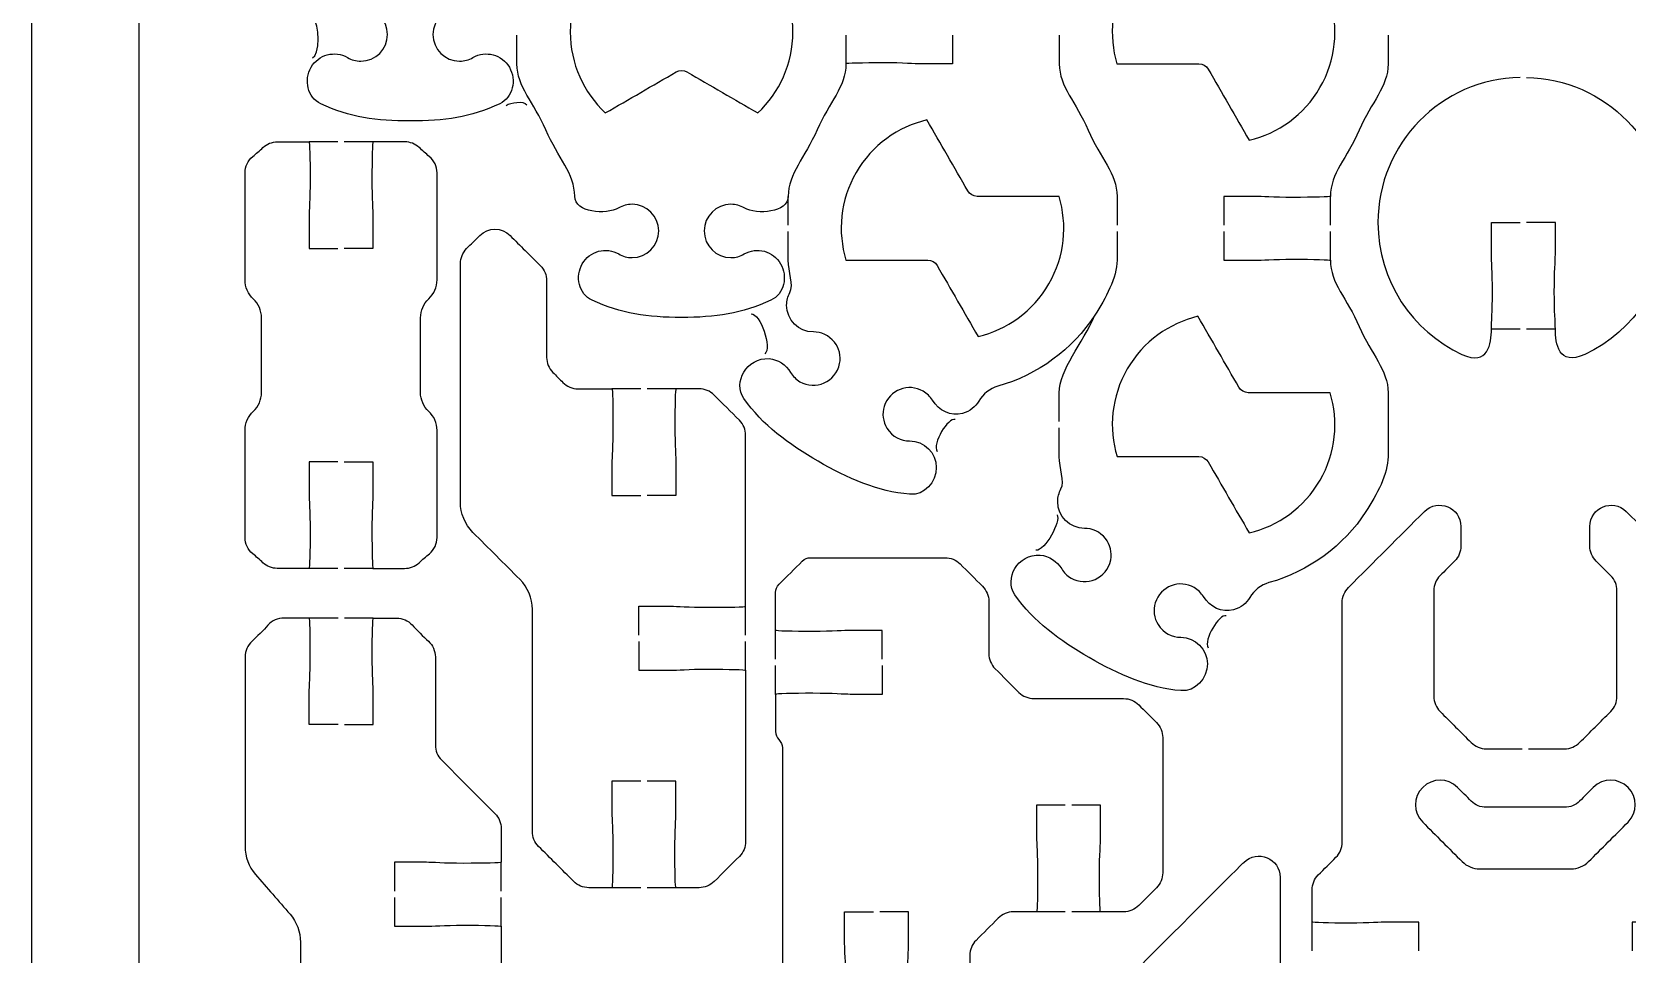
# Model space of a CAD drawing. Extents: x 0 to 410, y 0 to 455.
# Drawn here: x 0 to 74.8, y 125.7 to 168.9 of the extents above; entities that cross this region are included whole.
import ezdxf

# ---------------------------------------------------------------- set-up
doc = ezdxf.new("R2010")
doc.units = 0
doc.header["$MEASUREMENT"] = 0
doc.layers.add('DEFAULT', color=18, linetype='CONTINUOUS')

msp = doc.modelspace()

# ---------------------------------------------------------------- linework, layer by layer
at = {"layer": 'DEFAULT', "color": 18}
msp.add_lwpolyline([(410.025, 0.025), (0.025, 0.025), (0.025, 455.025), (410.025, 455.025)], close=True, dxfattribs=at)
at = {"layer": 'DEFAULT', "color": 1}
for points in [[(5.05, 17.15), (5.05, 212.847)], [(14.367, 163.747), (13.019, 163.747)], [(16.018, 163.747), (14.667, 163.747)], [(35.488, 159.842), (35.488, 161.193)], [(60.909, 159.842), (60.909, 161.193)], [(60.909, 158.194), (60.909, 159.542)], [(69.806, 154.96), (68.458, 154.96)], [(71.457, 154.96), (70.106, 154.96)], [(28.57, 152.166), (27.222, 152.166), (27.219, 152.166)], [(30.221, 152.166), (28.87, 152.166)], [(14.367, 143.745), (13.019, 143.745)], [(16.018, 143.745), (14.667, 143.745)], [(14.381, 141.416), (13.033, 141.416)], [(16.032, 141.416), (14.681, 141.416)], [(33.491, 140.619), (33.491, 141.967)], [(34.895, 139.483), (34.895, 140.834)], [(33.491, 138.968), (33.491, 140.319)], [(34.895, 137.832), (34.895, 139.183)], [(22.029, 128.611), (22.029, 129.958)], [(28.57, 128.766), (27.219, 128.766)], [(30.221, 128.766), (28.87, 128.766)], [(22.029, 126.96), (22.029, 128.311)], [(48.48, 127.637), (47.129, 127.637)], [(50.131, 127.637), (48.78, 127.637)], [(60.052, 125.802), (60.052, 127.154)]]:
    msp.add_lwpolyline(points, dxfattribs=at)
for points, knots in [([(25.476, 177.968), (25.476, 177.518), (25.476, 177.069), (25.476, 176.62), (25.476, 175.555), (24.693, 174.828), (24.121, 173.519), (23.553, 172.207), (22.77, 171.48), (22.77, 170.411), (22.77, 169.646), (21.302, 169.519), (20.706, 169.864), (20.523, 169.974), (20.308, 170.034), (20.082, 170.034), (19.39, 170.034), (18.829, 169.473), (18.829, 168.785), (18.829, 168.093), (19.39, 167.533), (20.082, 167.533), (20.308, 167.533), (20.519, 167.592), (20.703, 167.705), (21.299, 168.051), (22.068, 167.843), (22.414, 167.247), (22.756, 166.651), (22.583, 165.829), (21.959, 165.536), (20.611, 164.901), (19.345, 164.728), (17.764, 164.728), (16.184, 164.728), (14.917, 164.901), (13.57, 165.536), (12.945, 165.829), (12.772, 166.651), (13.114, 167.247), (13.46, 167.843), (14.229, 168.051), (14.825, 167.705), (15.009, 167.592), (15.221, 167.533), (15.446, 167.533), (16.138, 167.533), (16.699, 168.093), (16.699, 168.785), (16.699, 169.473), (16.138, 170.034), (15.446, 170.034), (15.221, 170.034), (15.005, 169.974), (14.822, 169.864), (14.226, 169.519), (12.758, 169.646), (12.758, 170.411), (12.758, 171.48), (11.975, 172.207), (11.407, 173.519), (10.836, 174.828), (10.052, 175.555), (10.052, 176.62), (10.052, 177.07), (10.052, 177.521), (10.052, 177.971)], [0, 0, 0, 0, 3.82, 3.82, 3.82, 4.82, 4.82, 4.82, 5.82, 5.82, 5.82, 6.82, 6.82, 6.82, 7.82, 7.82, 7.82, 8.82, 8.82, 8.82, 9.82, 9.82, 9.82, 10.82, 10.82, 10.82, 11.82, 11.82, 11.82, 12.82, 12.82, 12.82, 13.82, 13.82, 13.82, 14.82, 14.82, 14.82, 15.82, 15.82, 15.82, 16.82, 16.82, 16.82, 17.82, 17.82, 17.82, 18.82, 18.82, 18.82, 19.82, 19.82, 19.82, 20.82, 20.82, 20.82, 21.82, 21.82, 21.82, 22.82, 22.82, 22.82, 23.82, 23.82, 23.82, 27.65, 27.65, 27.65, 27.65]), ([(60.421, 166.291), (59.673, 164.996), (58.453, 164.146), (57.102, 163.825), (56.462, 164.936), (55.822, 166.047), (55.183, 167.159), (55.091, 167.31), (54.925, 167.406), (54.745, 167.406), (53.463, 167.406), (52.182, 167.406), (50.9, 167.406), (50.508, 168.732), (50.635, 170.217), (51.383, 171.512), (52.131, 172.81), (53.355, 173.664), (54.706, 173.981), (55.345, 172.872), (55.983, 171.763), (56.622, 170.655), (56.714, 170.499), (56.876, 170.404), (57.056, 170.404), (58.336, 170.404), (59.617, 170.404), (60.898, 170.404), (61.3, 169.078), (61.173, 167.592), (60.421, 166.291)], [1, 1, 1, 1, 2, 2, 2, 12.903949, 12.903949, 12.903949, 13.903949, 13.903949, 13.903949, 24.803949, 24.803949, 24.803949, 25.803949, 25.803949, 25.803949, 26.803949, 26.803949, 26.803949, 37.685576, 37.685576, 37.685576, 38.685576, 38.685576, 38.685576, 49.575576, 49.575576, 49.575576, 50.575576, 50.575576, 50.575576, 50.575576]), ([(35.706, 168.905), (35.706, 167.406), (35.074, 166.058), (34.062, 165.105), (32.954, 165.746), (31.846, 166.387), (30.739, 167.028), (30.583, 167.12), (30.393, 167.12), (30.238, 167.028), (29.129, 166.387), (28.02, 165.746), (26.911, 165.105), (25.898, 166.058), (25.267, 167.402), (25.267, 168.905), (25.267, 170.401), (25.898, 171.752), (26.907, 172.701), (28.017, 172.06), (29.128, 171.419), (30.238, 170.778), (30.393, 170.693), (30.583, 170.693), (30.739, 170.782), (31.849, 171.421), (32.959, 172.061), (34.069, 172.701), (35.074, 171.752), (35.706, 170.401), (35.706, 168.905)], [1, 1, 1, 1, 2, 2, 2, 12.882964, 12.882964, 12.882964, 13.882964, 13.882964, 13.882964, 24.774584, 24.774584, 24.774584, 25.774584, 25.774584, 25.774584, 26.774584, 26.774584, 26.774584, 37.674864, 37.674864, 37.674864, 38.674864, 38.674864, 38.674864, 49.570148, 49.570148, 49.570148, 50.570148, 50.570148, 50.570148, 50.570148]), ([(38.193, 168.753), (38.193, 168.304), (38.193, 167.855), (38.193, 167.406), (38.193, 166.34), (37.41, 165.613), (36.839, 164.305), (36.271, 162.992), (35.488, 162.266), (35.488, 161.197), (35.488, 160.431), (34.02, 160.304), (33.424, 160.65), (33.24, 160.759), (33.025, 160.819), (32.799, 160.819), (32.108, 160.819), (31.547, 160.258), (31.547, 159.57), (31.547, 158.879), (32.108, 158.318), (32.799, 158.318), (33.025, 158.318), (33.237, 158.378), (33.42, 158.491), (34.017, 158.837), (34.786, 158.628), (35.131, 158.032), (35.474, 157.436), (35.301, 156.614), (34.676, 156.321), (33.329, 155.686), (32.062, 155.513), (30.482, 155.513), (28.901, 155.513), (27.635, 155.686), (26.287, 156.321), (25.663, 156.614), (25.49, 157.436), (25.832, 158.032), (26.178, 158.628), (26.947, 158.837), (27.543, 158.491), (27.727, 158.378), (27.938, 158.318), (28.164, 158.318), (28.855, 158.318), (29.416, 158.879), (29.416, 159.57), (29.416, 160.258), (28.855, 160.819), (28.164, 160.819), (27.938, 160.819), (27.723, 160.759), (27.54, 160.65), (26.943, 160.304), (25.476, 160.431), (25.476, 161.197), (25.476, 162.266), (24.693, 162.992), (24.125, 164.305), (23.553, 165.613), (22.77, 166.34), (22.77, 167.406), (22.77, 167.857), (22.77, 168.309), (22.77, 168.76)], [0, 0, 0, 0, 3.82, 3.82, 3.82, 4.82, 4.82, 4.82, 5.82, 5.82, 5.82, 6.82, 6.82, 6.82, 7.82, 7.82, 7.82, 8.82, 8.82, 8.82, 9.82, 9.82, 9.82, 10.82, 10.82, 10.82, 11.82, 11.82, 11.82, 12.82, 12.82, 12.82, 13.82, 13.82, 13.82, 14.82, 14.82, 14.82, 15.82, 15.82, 15.82, 16.82, 16.82, 16.82, 17.82, 17.82, 17.82, 18.82, 18.82, 18.82, 19.82, 19.82, 19.82, 20.82, 20.82, 20.82, 21.82, 21.82, 21.82, 22.82, 22.82, 22.82, 23.82, 23.82, 23.82, 27.66, 27.66, 27.66, 27.66]), ([(43.196, 168.753), (43.196, 168.304), (43.196, 167.855), (43.196, 167.406), (42.695, 167.406), (42.194, 167.406), (41.693, 167.406), (41.407, 167.406), (40.91, 167.455), (39.943, 167.455), (38.977, 167.455), (38.193, 167.434), (38.193, 167.406)], [0, 0, 0, 0, 3.82, 3.82, 3.82, 8.08, 8.08, 8.08, 9.08, 9.08, 9.08, 10.08, 10.08, 10.08, 10.08]), ([(48.198, 168.753), (48.198, 168.304), (48.198, 167.855), (48.198, 167.406), (48.198, 166.337), (48.981, 165.61), (49.549, 164.301), (50.121, 162.989), (50.904, 162.262), (50.904, 161.193), (50.904, 160.743), (50.904, 160.292), (50.904, 159.842)], [0, 0, 0, 0, 3.82, 3.82, 3.82, 4.82, 4.82, 4.82, 5.82, 5.82, 5.82, 9.65, 9.65, 9.65, 9.65]), ([(63.615, 168.753), (63.615, 168.304), (63.615, 167.855), (63.615, 167.406), (63.615, 166.337), (62.831, 165.61), (62.26, 164.298), (61.692, 162.989), (60.909, 162.262), (60.909, 161.193), (60.909, 161.165), (60.126, 161.144), (59.159, 161.144), (58.192, 161.144), (57.695, 161.193), (57.409, 161.193), (56.908, 161.193), (56.407, 161.193), (55.906, 161.193), (55.906, 160.743), (55.906, 160.292), (55.906, 159.842)], [0, 0, 0, 0, 3.82, 3.82, 3.82, 4.82, 4.82, 4.82, 5.82, 5.82, 5.82, 6.82, 6.82, 6.82, 7.82, 7.82, 7.82, 12.08, 12.08, 12.08, 15.91, 15.91, 15.91, 15.91]), ([(69.806, 166.774), (66.109, 166.696), (63.138, 163.677), (63.138, 159.962), (63.138, 157.224), (64.751, 154.864), (67.075, 153.781), (68.321, 153.199), (68.458, 154.307), (68.458, 154.96), (68.458, 155.312), (68.508, 155.743), (68.508, 156.709), (68.508, 157.676), (68.458, 158.173), (68.458, 158.459), (68.458, 158.96), (68.458, 159.461), (68.458, 159.962), (68.907, 159.962), (69.357, 159.962), (69.806, 159.962)], [0, 0, 0, 0, 1, 1, 1, 2, 2, 2, 3, 3, 3, 4, 4, 4, 5, 5, 5, 9.26, 9.26, 9.26, 13.08, 13.08, 13.08, 13.08]), ([(70.106, 166.774), (73.803, 166.696), (76.773, 163.677), (76.773, 159.962), (76.773, 157.224), (75.165, 154.868), (72.84, 153.781), (71.594, 153.199), (71.457, 154.307), (71.457, 154.96), (71.457, 155.312), (71.407, 155.743), (71.407, 156.709), (71.407, 157.676), (71.457, 158.173), (71.457, 158.459), (71.457, 158.96), (71.457, 159.461), (71.457, 159.962), (71.006, 159.962), (70.556, 159.962), (70.106, 159.962)], [0, 0, 0, 0, 1, 1, 1, 2, 2, 2, 3, 3, 3, 4, 4, 4, 5, 5, 5, 9.26, 9.26, 9.26, 13.09, 13.09, 13.09, 13.09]), ([(47.714, 157.09), (46.963, 155.789), (45.739, 154.938), (44.388, 154.621), (43.748, 155.73), (43.108, 156.839), (42.468, 157.948), (42.38, 158.103), (42.214, 158.198), (42.034, 158.198), (40.755, 158.198), (39.476, 158.198), (38.196, 158.198), (37.794, 159.524), (37.921, 161.01), (38.673, 162.308), (39.42, 163.603), (40.641, 164.456), (41.989, 164.777), (42.63, 163.667), (43.27, 162.557), (43.911, 161.447), (43.999, 161.292), (44.165, 161.197), (44.342, 161.193), (45.623, 161.193), (46.905, 161.193), (48.187, 161.193), (48.586, 159.867), (48.459, 158.381), (47.714, 157.09)], [1, 1, 1, 1, 2, 2, 2, 12.88662, 12.88662, 12.88662, 13.88662, 13.88662, 13.88662, 24.76662, 24.76662, 24.76662, 25.76662, 25.76662, 25.76662, 26.76662, 26.76662, 26.76662, 37.6669, 37.6669, 37.6669, 38.6669, 38.6669, 38.6669, 49.5669, 49.5669, 49.5669, 50.5669, 50.5669, 50.5669, 50.5669]), ([(14.367, 148.744), (13.918, 148.744), (13.468, 148.744), (13.019, 148.744), (13.019, 148.244), (13.019, 147.744), (13.019, 147.244), (13.019, 146.959), (13.069, 146.461), (13.069, 145.494), (13.069, 144.528), (13.044, 143.745), (13.019, 143.745), (12.523, 143.745), (12.027, 143.745), (11.531, 143.745), (11.284, 143.745), (11.037, 143.833), (10.857, 144.006), (10.701, 144.154), (10.543, 144.292), (10.38, 144.426), (10.148, 144.613), (10.017, 144.898), (10.017, 145.195), (10.017, 146.869), (10.017, 148.544), (10.017, 150.218), (10.017, 150.557), (10.158, 150.878), (10.405, 151.107), (10.649, 151.336), (10.79, 151.658), (10.79, 151.993), (10.79, 153.16), (10.79, 154.328), (10.79, 155.496), (10.79, 155.831), (10.652, 156.152), (10.405, 156.381), (10.162, 156.611), (10.017, 156.935), (10.017, 157.27), (10.017, 158.945), (10.017, 160.619), (10.017, 162.294), (10.017, 162.59), (10.148, 162.872), (10.377, 163.059), (10.543, 163.193), (10.705, 163.334), (10.857, 163.483), (11.037, 163.655), (11.284, 163.747), (11.534, 163.747), (12.029, 163.747), (12.524, 163.747), (13.019, 163.747), (13.047, 163.747), (13.069, 162.964), (13.069, 161.997), (13.069, 161.031), (13.019, 160.53), (13.019, 160.244), (13.019, 159.744), (13.019, 159.245), (13.019, 158.745), (13.468, 158.745), (13.918, 158.745), (14.367, 158.745)], [0, 0, 0, 0, 3.82, 3.82, 3.82, 8.07, 8.07, 8.07, 9.07, 9.07, 9.07, 10.07, 10.07, 10.07, 14.29, 14.29, 14.29, 15.29, 15.29, 15.29, 16.29, 16.29, 16.29, 17.29, 17.29, 17.29, 31.53, 31.53, 31.53, 32.53, 32.53, 32.53, 33.53, 33.53, 33.53, 43.46, 43.46, 43.46, 44.46, 44.46, 44.46, 45.46, 45.46, 45.46, 59.7, 59.7, 59.7, 60.7, 60.7, 60.7, 61.7, 61.7, 61.7, 62.7, 62.7, 62.7, 66.91, 66.91, 66.91, 67.91, 67.91, 67.91, 68.91, 68.91, 68.91, 73.16, 73.16, 73.16, 76.98, 76.98, 76.98, 76.98]), ([(14.667, 148.744), (15.117, 148.744), (15.567, 148.744), (16.018, 148.744), (16.018, 148.244), (16.018, 147.744), (16.018, 147.244), (16.018, 146.959), (15.968, 146.461), (15.968, 145.494), (15.968, 144.528), (15.99, 143.745), (16.018, 143.745), (16.513, 143.745), (17.008, 143.745), (17.503, 143.745), (17.754, 143.745), (18, 143.833), (18.18, 144.006), (18.336, 144.154), (18.494, 144.295), (18.66, 144.429), (18.889, 144.616), (19.02, 144.902), (19.02, 145.198), (19.02, 146.871), (19.02, 148.545), (19.02, 150.218), (19.02, 150.557), (18.879, 150.878), (18.635, 151.107), (18.389, 151.336), (18.244, 151.661), (18.244, 151.996), (18.245, 153.163), (18.246, 154.329), (18.247, 155.496), (18.247, 155.834), (18.389, 156.155), (18.635, 156.385), (18.879, 156.614), (19.02, 156.935), (19.02, 157.27), (19.02, 158.946), (19.02, 160.622), (19.02, 162.297), (19.02, 162.594), (18.889, 162.876), (18.657, 163.063), (18.494, 163.197), (18.336, 163.338), (18.18, 163.486), (18, 163.659), (17.757, 163.747), (17.507, 163.747), (17.01, 163.747), (16.514, 163.747), (16.018, 163.747), (15.993, 163.747), (15.968, 162.964), (15.968, 161.997), (15.968, 161.031), (16.018, 160.53), (16.018, 160.244), (16.018, 159.744), (16.018, 159.245), (16.018, 158.745), (15.567, 158.745), (15.117, 158.745), (14.667, 158.745)], [0, 0, 0, 0, 3.83, 3.83, 3.83, 8.08, 8.08, 8.08, 9.08, 9.08, 9.08, 10.08, 10.08, 10.08, 14.29, 14.29, 14.29, 15.29, 15.29, 15.29, 16.29, 16.29, 16.29, 17.29, 17.29, 17.29, 31.52, 31.52, 31.52, 32.52, 32.52, 32.52, 33.52, 33.52, 33.52, 43.440005, 43.440005, 43.440005, 44.440005, 44.440005, 44.440005, 45.440005, 45.440005, 45.440005, 59.690005, 59.690005, 59.690005, 60.690005, 60.690005, 60.690005, 61.690005, 61.690005, 61.690005, 62.690005, 62.690005, 62.690005, 66.910005, 66.910005, 66.910005, 67.910005, 67.910005, 67.910005, 68.910005, 68.910005, 68.910005, 73.160005, 73.160005, 73.160005, 76.990005, 76.990005, 76.990005, 76.990005]), ([(28.57, 133.765), (28.12, 133.765), (27.671, 133.765), (27.222, 133.765), (27.222, 133.265), (27.222, 132.765), (27.222, 132.265), (27.222, 131.98), (27.271, 131.482), (27.271, 130.516), (27.271, 129.549), (27.247, 128.766), (27.222, 128.766), (26.86, 128.766), (26.498, 128.766), (26.136, 128.766), (25.871, 128.766), (25.617, 128.872), (25.43, 129.059), (24.881, 129.607), (24.332, 130.155), (23.782, 130.703), (23.596, 130.893), (23.49, 131.147), (23.49, 131.412), (23.49, 134.881), (23.49, 138.35), (23.49, 141.819), (23.49, 142.348), (23.278, 142.856), (22.904, 143.233), (22.17, 143.966), (21.437, 144.698), (20.703, 145.431), (20.329, 145.808), (20.117, 146.316), (20.117, 146.846), (20.117, 150.574), (20.117, 154.303), (20.117, 158.032), (20.117, 158.297), (20.223, 158.551), (20.41, 158.741), (20.617, 158.947), (20.824, 159.153), (21.031, 159.359), (21.422, 159.75), (22.054, 159.75), (22.445, 159.359), (22.919, 158.885), (23.393, 158.411), (23.867, 157.937), (24.054, 157.75), (24.16, 157.496), (24.16, 157.231), (24.16, 156.034), (24.16, 154.837), (24.16, 153.64), (24.16, 153.379), (24.262, 153.125), (24.449, 152.938), (24.608, 152.778), (24.767, 152.618), (24.925, 152.458), (25.112, 152.271), (25.366, 152.166), (25.635, 152.166), (26.164, 152.166), (26.693, 152.166), (27.222, 152.166), (27.25, 152.166), (27.271, 151.382), (27.271, 150.416), (27.271, 149.449), (27.222, 148.952), (27.222, 148.666), (27.222, 148.166), (27.222, 147.666), (27.222, 147.167), (27.671, 147.167), (28.12, 147.167), (28.57, 147.167)], [0, 0, 0, 0, 3.82, 3.82, 3.82, 8.07, 8.07, 8.07, 9.07, 9.07, 9.07, 10.07, 10.07, 10.07, 13.15, 13.15, 13.15, 14.15, 14.15, 14.15, 20.74731, 20.74731, 20.74731, 21.74731, 21.74731, 21.74731, 51.24731, 51.24731, 51.24731, 52.24731, 52.24731, 52.24731, 61.064934, 61.064934, 61.064934, 62.064934, 62.064934, 62.064934, 93.774934, 93.774934, 93.774934, 94.774934, 94.774934, 94.774934, 97.256889, 97.256889, 97.256889, 98.256889, 98.256889, 98.256889, 103.95617, 103.95617, 103.95617, 104.95617, 104.95617, 104.95617, 115.13617, 115.13617, 115.13617, 116.13617, 116.13617, 116.13617, 118.052442, 118.052442, 118.052442, 119.052442, 119.052442, 119.052442, 123.552442, 123.552442, 123.552442, 124.552442, 124.552442, 124.552442, 125.552442, 125.552442, 125.552442, 129.802442, 129.802442, 129.802442, 133.622442, 133.622442, 133.622442, 133.622442]), ([(50.904, 159.542), (50.904, 159.093), (50.904, 158.644), (50.904, 158.194), (50.904, 157.394), (50.368, 156.392), (49.863, 155.616), (48.826, 154.014), (47.186, 152.818), (45.316, 152.285), (44.939, 152.176), (44.625, 151.926), (44.424, 151.587), (44.265, 151.322), (44.007, 151.107), (43.662, 151.012), (43.111, 150.86), (42.547, 151.142), (42.247, 151.629), (42.145, 151.799), (41.993, 151.95), (41.809, 152.056), (41.129, 152.448), (40.236, 152.13), (39.986, 151.336), (39.876, 151.001), (39.929, 150.624), (40.116, 150.324), (40.377, 149.908), (40.783, 149.724), (41.178, 149.724), (41.869, 149.724), (42.43, 149.163), (42.43, 148.475), (42.43, 147.784), (41.869, 147.16), (41.181, 147.22), (39.696, 147.343), (38.26, 147.978), (36.892, 148.768), (35.526, 149.555), (34.26, 150.479), (33.41, 151.707), (32.888, 152.469), (33.53, 153.644), (34.588, 153.58), (35.011, 153.552), (35.378, 153.287), (35.601, 152.928), (35.706, 152.758), (35.855, 152.606), (36.038, 152.501), (36.754, 152.088), (37.717, 152.469), (37.897, 153.351), (37.968, 153.7), (37.876, 154.074), (37.654, 154.353), (37.396, 154.674), (37.026, 154.84), (36.666, 154.833), (35.974, 154.833), (35.414, 155.393), (35.414, 156.085), (35.414, 156.3), (35.47, 156.501), (35.565, 156.678), (35.756, 157.027), (35.488, 157.676), (35.488, 158.194), (35.488, 158.644), (35.488, 159.093), (35.488, 159.542)], [0, 0, 0, 0, 3.82, 3.82, 3.82, 4.82, 4.82, 4.82, 5.82, 5.82, 5.82, 6.82, 6.82, 6.82, 7.82, 7.82, 7.82, 8.82, 8.82, 8.82, 9.82, 9.82, 9.82, 10.82, 10.82, 10.82, 11.82, 11.82, 11.82, 12.82, 12.82, 12.82, 13.82, 13.82, 13.82, 14.82, 14.82, 14.82, 15.82, 15.82, 15.82, 16.82, 16.82, 16.82, 17.82, 17.82, 17.82, 18.82, 18.82, 18.82, 19.82, 19.82, 19.82, 20.82, 20.82, 20.82, 21.82, 21.82, 21.82, 22.82, 22.82, 22.82, 23.82, 23.82, 23.82, 24.82, 24.82, 24.82, 25.82, 25.82, 25.82, 29.64, 29.64, 29.64, 29.64]), ([(55.906, 159.542), (55.906, 159.093), (55.906, 158.644), (55.906, 158.194), (56.407, 158.194), (56.908, 158.194), (57.409, 158.194), (57.695, 158.194), (58.192, 158.244), (59.159, 158.244), (60.126, 158.244), (60.909, 158.219), (60.909, 158.194), (60.909, 157.126), (61.692, 156.399), (62.26, 155.09), (62.831, 153.778), (63.615, 153.051), (63.615, 151.982), (63.615, 150.983), (63.615, 149.983), (63.615, 148.983), (63.615, 148.183), (63.078, 147.181), (62.574, 146.405), (61.537, 144.803), (59.896, 143.607), (58.027, 143.074), (57.649, 142.965), (57.335, 142.715), (57.134, 142.376), (56.975, 142.111), (56.718, 141.896), (56.372, 141.801), (55.822, 141.649), (55.257, 141.931), (54.957, 142.418), (54.855, 142.588), (54.703, 142.739), (54.52, 142.845), (53.839, 143.237), (52.947, 142.919), (52.696, 142.125), (52.587, 141.79), (52.64, 141.413), (52.827, 141.113), (53.088, 140.697), (53.493, 140.513), (53.889, 140.513), (54.58, 140.513), (55.141, 139.952), (55.141, 139.264), (55.141, 138.573), (54.58, 137.949), (53.892, 138.009), (52.407, 138.132), (50.971, 138.767), (49.602, 139.557), (48.237, 140.344), (46.971, 141.268), (46.12, 142.496), (45.598, 143.258), (46.24, 144.433), (47.299, 144.369), (47.722, 144.341), (48.089, 144.076), (48.311, 143.716), (48.417, 143.547), (48.565, 143.395), (48.749, 143.29), (49.465, 142.877), (50.428, 143.258), (50.608, 144.14), (50.678, 144.489), (50.587, 144.863), (50.364, 145.142), (50.107, 145.463), (49.736, 145.629), (49.377, 145.621), (48.685, 145.621), (48.124, 146.182), (48.124, 146.874), (48.124, 147.089), (48.181, 147.29), (48.276, 147.467), (48.466, 147.816), (48.198, 148.465), (48.198, 148.983), (48.198, 149.433), (48.198, 149.882), (48.198, 150.331)], [0, 0, 0, 0, 3.82, 3.82, 3.82, 8.08, 8.08, 8.08, 9.08, 9.08, 9.08, 10.08, 10.08, 10.08, 11.08, 11.08, 11.08, 12.08, 12.08, 12.08, 20.58, 20.58, 20.58, 21.58, 21.58, 21.58, 22.58, 22.58, 22.58, 23.58, 23.58, 23.58, 24.58, 24.58, 24.58, 25.58, 25.58, 25.58, 26.58, 26.58, 26.58, 27.58, 27.58, 27.58, 28.58, 28.58, 28.58, 29.58, 29.58, 29.58, 30.58, 30.58, 30.58, 31.58, 31.58, 31.58, 32.58, 32.58, 32.58, 33.58, 33.58, 33.58, 34.58, 34.58, 34.58, 35.58, 35.58, 35.58, 36.58, 36.58, 36.58, 37.58, 37.58, 37.58, 38.58, 38.58, 38.58, 39.58, 39.58, 39.58, 40.58, 40.58, 40.58, 41.58, 41.58, 41.58, 42.58, 42.58, 42.58, 46.4, 46.4, 46.4, 46.4]), ([(48.198, 150.631), (48.198, 151.081), (48.198, 151.532), (48.198, 151.982), (48.198, 153.051), (49.292, 154.303), (49.863, 155.616)], [0, 0, 0, 0, 3.83, 3.83, 3.83, 4.83, 4.83, 4.83, 4.83]), ([(56.622, 152.236), (56.71, 152.081), (56.876, 151.986), (57.052, 151.982), (58.334, 151.982), (59.616, 151.982), (60.898, 151.982), (61.296, 150.656), (61.169, 149.17), (60.425, 147.879), (59.673, 146.578), (58.449, 145.727), (57.098, 145.41), (56.458, 146.519), (55.819, 147.628), (55.179, 148.737), (55.091, 148.892), (54.925, 148.987), (54.745, 148.987), (53.466, 148.987), (52.186, 148.987), (50.907, 148.987), (50.505, 150.313), (50.632, 151.799), (51.383, 153.097), (52.131, 154.392), (53.352, 155.245), (54.699, 155.566), (55.34, 154.456), (55.981, 153.346), (56.622, 152.236)], [10.90028, 10.90028, 10.90028, 10.90028, 11.90028, 11.90028, 11.90028, 22.80028, 22.80028, 22.80028, 23.80028, 23.80028, 23.80028, 24.80028, 24.80028, 24.80028, 35.6869, 35.6869, 35.6869, 36.6869, 36.6869, 36.6869, 47.5669, 47.5669, 47.5669, 48.5669, 48.5669, 48.5669, 49.5669, 49.5669, 49.5669, 60.46718, 60.46718, 60.46718, 60.46718]), ([(28.489, 140.619), (28.489, 141.068), (28.489, 141.517), (28.489, 141.967), (28.989, 141.967), (29.49, 141.967), (29.991, 141.967), (30.277, 141.967), (30.775, 141.917), (31.741, 141.917), (32.708, 141.917), (33.491, 141.938), (33.491, 141.967), (33.491, 144.638), (33.491, 147.31), (33.491, 149.982), (33.491, 150.246), (33.385, 150.5), (33.198, 150.691), (32.803, 151.085), (32.408, 151.479), (32.013, 151.873), (31.826, 152.063), (31.572, 152.166), (31.304, 152.166), (30.943, 152.166), (30.582, 152.166), (30.221, 152.166), (30.196, 152.166), (30.171, 151.382), (30.171, 150.416), (30.171, 149.449), (30.221, 148.952), (30.221, 148.666), (30.221, 148.166), (30.221, 147.666), (30.221, 147.167), (29.77, 147.167), (29.32, 147.167), (28.87, 147.167)], [0, 0, 0, 0, 3.82, 3.82, 3.82, 8.08, 8.08, 8.08, 9.08, 9.08, 9.08, 10.08, 10.08, 10.08, 32.8, 32.8, 32.8, 33.8, 33.8, 33.8, 38.544692, 38.544692, 38.544692, 39.544692, 39.544692, 39.544692, 42.614692, 42.614692, 42.614692, 43.614692, 43.614692, 43.614692, 44.614692, 44.614692, 44.614692, 48.864692, 48.864692, 48.864692, 52.694692, 52.694692, 52.694692, 52.694692]), ([(65.05, 125.802), (65.05, 126.253), (65.05, 126.703), (65.05, 127.154), (64.551, 127.154), (64.051, 127.154), (63.551, 127.154), (63.265, 127.154), (62.768, 127.104), (61.801, 127.104), (60.835, 127.104), (60.052, 127.129), (60.052, 127.154), (60.052, 127.656), (60.052, 128.158), (60.052, 128.66), (60.052, 128.925), (60.154, 129.179), (60.341, 129.365), (60.617, 129.642), (60.894, 129.918), (61.17, 130.195), (61.357, 130.381), (61.463, 130.635), (61.463, 130.9), (61.463, 134.648), (61.463, 138.395), (61.463, 142.143), (61.463, 142.408), (61.565, 142.662), (61.755, 142.849), (62.943, 144.036), (64.131, 145.224), (65.319, 146.412), (65.946, 147.043), (67.026, 146.595), (67.026, 145.706), (67.026, 145.402), (67.026, 145.097), (67.026, 144.792), (67.026, 144.528), (66.92, 144.274), (66.733, 144.087), (66.505, 143.859), (66.277, 143.631), (66.049, 143.403), (65.862, 143.216), (65.76, 142.962), (65.76, 142.697), (65.76, 141.044), (65.76, 139.39), (65.76, 137.737), (65.76, 137.472), (65.862, 137.218), (66.052, 137.031), (66.538, 136.546), (67.024, 136.06), (67.509, 135.574), (67.696, 135.387), (67.95, 135.282), (68.215, 135.282), (68.777, 135.282), (69.339, 135.282), (69.901, 135.282)], [0, 0, 0, 0, 3.83, 3.83, 3.83, 8.08, 8.08, 8.08, 9.08, 9.08, 9.08, 10.08, 10.08, 10.08, 14.35, 14.35, 14.35, 15.35, 15.35, 15.35, 18.673402, 18.673402, 18.673402, 19.673402, 19.673402, 19.673402, 51.543402, 51.543402, 51.543402, 52.543402, 52.543402, 52.543402, 66.826959, 66.826959, 66.826959, 67.826959, 67.826959, 67.826959, 70.416959, 70.416959, 70.416959, 71.416959, 71.416959, 71.416959, 74.160533, 74.160533, 74.160533, 75.160533, 75.160533, 75.160533, 89.220533, 89.220533, 89.220533, 90.220533, 90.220533, 90.220533, 96.061235, 96.061235, 96.061235, 97.061235, 97.061235, 97.061235, 101.841235, 101.841235, 101.841235, 101.841235]), ([(70.201, 135.282), (70.763, 135.282), (71.325, 135.282), (71.887, 135.282), (72.152, 135.282), (72.406, 135.387), (72.596, 135.574), (73.082, 136.06), (73.568, 136.546), (74.053, 137.031), (74.24, 137.218), (74.346, 137.472), (74.346, 137.737), (74.346, 139.39), (74.346, 141.044), (74.346, 142.697), (74.346, 142.962), (74.24, 143.216), (74.05, 143.403), (73.823, 143.631), (73.596, 143.859), (73.369, 144.087), (73.178, 144.274), (73.076, 144.528), (73.076, 144.792), (73.076, 145.097), (73.076, 145.402), (73.076, 145.706), (73.076, 146.595), (74.152, 147.043), (74.78, 146.412), (75.969, 145.224), (77.158, 144.036), (78.347, 142.849), (78.534, 142.662), (78.639, 142.408), (78.639, 142.143), (78.639, 138.395), (78.639, 134.648), (78.639, 130.9), (78.639, 130.635), (78.742, 130.381), (78.932, 130.195), (79.209, 129.918), (79.485, 129.642), (79.761, 129.365), (79.948, 129.179), (80.054, 128.925), (80.054, 128.66), (80.054, 128.158), (80.054, 127.656), (80.054, 127.154), (80.054, 127.125), (79.271, 127.104), (78.304, 127.104), (77.338, 127.104), (76.837, 127.154), (76.551, 127.154), (76.051, 127.154), (75.551, 127.154), (75.052, 127.154), (75.052, 126.703), (75.052, 126.253), (75.052, 125.802)], [0, 0, 0, 0, 4.78, 4.78, 4.78, 5.78, 5.78, 5.78, 11.620702, 11.620702, 11.620702, 12.620702, 12.620702, 12.620702, 26.680702, 26.680702, 26.680702, 27.680702, 27.680702, 27.680702, 30.417214, 30.417214, 30.417214, 31.417214, 31.417214, 31.417214, 34.007214, 34.007214, 34.007214, 35.007214, 35.007214, 35.007214, 49.297844, 49.297844, 49.297844, 50.297844, 50.297844, 50.297844, 82.167844, 82.167844, 82.167844, 83.167844, 83.167844, 83.167844, 86.491246, 86.491246, 86.491246, 87.491246, 87.491246, 87.491246, 91.761246, 91.761246, 91.761246, 92.761246, 92.761246, 92.761246, 93.761246, 93.761246, 93.761246, 98.011246, 98.011246, 98.011246, 101.841246, 101.841246, 101.841246, 101.841246]), ([(39.894, 139.483), (39.894, 139.934), (39.894, 140.384), (39.894, 140.834), (39.394, 140.834), (38.894, 140.834), (38.395, 140.834), (38.109, 140.834), (37.611, 140.785), (36.645, 140.785), (35.678, 140.785), (34.895, 140.806), (34.895, 140.834), (34.895, 141.425), (34.895, 142.015), (34.895, 142.605), (34.895, 142.753), (34.951, 142.895), (35.057, 142.997), (35.421, 143.359), (35.784, 143.721), (36.147, 144.083), (36.25, 144.189), (36.391, 144.246), (36.539, 144.246), (38.64, 144.246), (40.742, 144.246), (42.843, 144.246), (43.108, 144.246), (43.362, 144.14), (43.549, 143.953), (43.899, 143.604), (44.249, 143.254), (44.6, 142.905), (44.787, 142.715), (44.893, 142.461), (44.893, 142.196), (44.893, 141.38), (44.893, 140.564), (44.893, 139.748), (44.893, 139.483), (44.999, 139.229), (45.186, 139.039), (45.557, 138.668), (45.929, 138.298), (46.3, 137.927), (46.487, 137.74), (46.741, 137.638), (47.006, 137.638), (48.409, 137.638), (49.812, 137.638), (51.214, 137.638), (51.479, 137.638), (51.733, 137.532), (51.924, 137.345), (52.2, 137.069), (52.476, 136.793), (52.753, 136.516), (52.94, 136.326), (53.045, 136.072), (53.045, 135.807), (53.045, 133.694), (53.045, 131.581), (53.045, 129.468), (53.045, 129.203), (52.94, 128.949), (52.753, 128.759), (52.476, 128.482), (52.2, 128.206), (51.924, 127.93), (51.733, 127.743), (51.479, 127.637), (51.214, 127.637), (50.853, 127.637), (50.492, 127.637), (50.131, 127.637), (50.1, 127.707), (50.082, 128.462), (50.082, 129.387), (50.082, 130.353), (50.131, 130.851), (50.131, 131.136), (50.131, 131.636), (50.131, 132.136), (50.131, 132.636), (49.681, 132.636), (49.231, 132.636), (48.78, 132.636)], [0, 0, 0, 0, 3.83, 3.83, 3.83, 8.08, 8.08, 8.08, 9.08, 9.08, 9.08, 10.08, 10.08, 10.08, 15.1, 15.1, 15.1, 16.1, 16.1, 16.1, 20.462855, 20.462855, 20.462855, 21.462855, 21.462855, 21.462855, 39.332855, 39.332855, 39.332855, 40.332855, 40.332855, 40.332855, 44.540146, 44.540146, 44.540146, 45.540146, 45.540146, 45.540146, 52.480146, 52.480146, 52.480146, 53.480146, 53.480146, 53.480146, 57.941995, 57.941995, 57.941995, 58.941995, 58.941995, 58.941995, 70.871995, 70.871995, 70.871995, 71.871995, 71.871995, 71.871995, 75.195397, 75.195397, 75.195397, 76.195397, 76.195397, 76.195397, 94.165397, 94.165397, 94.165397, 95.165397, 95.165397, 95.165397, 98.488799, 98.488799, 98.488799, 99.488799, 99.488799, 99.488799, 102.558799, 102.558799, 102.558799, 103.558799, 103.558799, 103.558799, 104.558799, 104.558799, 104.558799, 108.808799, 108.808799, 108.808799, 112.638799, 112.638799, 112.638799, 112.638799]), ([(14.381, 136.418), (13.931, 136.418), (13.48, 136.418), (13.03, 136.418), (13.03, 136.917), (13.03, 137.417), (13.03, 137.917), (13.03, 138.203), (13.079, 138.7), (13.079, 139.667), (13.079, 140.633), (13.058, 141.416), (13.03, 141.416), (12.636, 141.416), (12.242, 141.416), (11.848, 141.416), (11.562, 141.416), (11.28, 141.293), (11.093, 141.074), (10.903, 140.852), (10.56, 140.524), (10.345, 140.326), (10.137, 140.139), (10.017, 139.871), (10.017, 139.593), (10.017, 136.629), (10.017, 133.666), (10.017, 130.703), (10.017, 130.219), (10.19, 129.754), (10.507, 129.39), (11.047, 128.768), (11.587, 128.146), (12.127, 127.524), (12.444, 127.161), (12.617, 126.695), (12.617, 126.212), (12.617, 123.248), (12.617, 120.285), (12.617, 117.322), (12.617, 117.043), (12.737, 116.778), (12.942, 116.588), (13.157, 116.39), (13.499, 116.059), (13.693, 115.836), (13.884, 115.621), (14.159, 115.498), (14.444, 115.498), (14.807, 115.498), (15.169, 115.498), (15.531, 115.498), (15.556, 115.498), (15.58, 116.281), (15.58, 117.248), (15.58, 118.214), (15.531, 118.712), (15.531, 118.997), (15.531, 119.497), (15.531, 119.997), (15.531, 120.497), (15.98, 120.497), (16.429, 120.497), (16.879, 120.497)], [0, 0, 0, 0, 3.83, 3.83, 3.83, 8.08, 8.08, 8.08, 9.08, 9.08, 9.08, 10.08, 10.08, 10.08, 13.43, 13.43, 13.43, 14.43, 14.43, 14.43, 15.43, 15.43, 15.43, 16.43, 16.43, 16.43, 41.63, 41.63, 41.63, 42.63, 42.63, 42.63, 49.633728, 49.633728, 49.633728, 50.633728, 50.633728, 50.633728, 75.833728, 75.833728, 75.833728, 76.833728, 76.833728, 76.833728, 77.833728, 77.833728, 77.833728, 78.833728, 78.833728, 78.833728, 81.913728, 81.913728, 81.913728, 82.913728, 82.913728, 82.913728, 83.913728, 83.913728, 83.913728, 88.163728, 88.163728, 88.163728, 91.983728, 91.983728, 91.983728, 91.983728]), ([(14.681, 136.418), (15.131, 136.418), (15.582, 136.418), (16.032, 136.418), (16.032, 136.917), (16.032, 137.417), (16.032, 137.917), (16.032, 138.203), (15.983, 138.7), (15.983, 139.667), (15.983, 140.633), (16.007, 141.416), (16.032, 141.416), (16.394, 141.416), (16.756, 141.416), (17.119, 141.416), (17.397, 141.416), (17.665, 141.3), (17.852, 141.092), (18.057, 140.873), (18.392, 140.531), (18.614, 140.33), (18.826, 140.143), (18.942, 139.871), (18.942, 139.589), (18.942, 138.211), (18.942, 136.833), (18.942, 135.454), (18.942, 135.19), (19.048, 134.936), (19.239, 134.749), (20.071, 133.916), (20.904, 133.084), (21.736, 132.251), (21.927, 132.061), (22.029, 131.807), (22.029, 131.542), (22.029, 131.014), (22.029, 130.486), (22.029, 129.958), (22.029, 129.93), (21.242, 129.909), (20.276, 129.909), (19.309, 129.909), (18.812, 129.958), (18.526, 129.958), (18.026, 129.958), (17.527, 129.958), (17.027, 129.958), (17.027, 129.509), (17.027, 129.06), (17.027, 128.611)], [0, 0, 0, 0, 3.83, 3.83, 3.83, 8.08, 8.08, 8.08, 9.08, 9.08, 9.08, 10.08, 10.08, 10.08, 13.16, 13.16, 13.16, 14.16, 14.16, 14.16, 15.16, 15.16, 15.16, 16.16, 16.16, 16.16, 27.88, 27.88, 27.88, 28.88, 28.88, 28.88, 38.892632, 38.892632, 38.892632, 39.892632, 39.892632, 39.892632, 44.382632, 44.382632, 44.382632, 45.382632, 45.382632, 45.382632, 46.382632, 46.382632, 46.382632, 50.632632, 50.632632, 50.632632, 54.452632, 54.452632, 54.452632, 54.452632]), ([(28.489, 140.319), (28.489, 139.869), (28.489, 139.418), (28.489, 138.968), (28.989, 138.968), (29.49, 138.968), (29.991, 138.968), (30.277, 138.968), (30.775, 139.017), (31.741, 139.017), (32.708, 139.017), (33.491, 138.993), (33.491, 138.968), (33.491, 136.294), (33.491, 133.62), (33.491, 130.946), (33.491, 130.681), (33.385, 130.427), (33.198, 130.237), (32.804, 129.844), (32.41, 129.451), (32.016, 129.059), (31.829, 128.872), (31.575, 128.766), (31.311, 128.766), (30.947, 128.766), (30.584, 128.766), (30.221, 128.766), (30.192, 128.766), (30.171, 129.549), (30.171, 130.516), (30.171, 131.482), (30.221, 131.98), (30.221, 132.265), (30.221, 132.765), (30.221, 133.265), (30.221, 133.765), (29.77, 133.765), (29.32, 133.765), (28.87, 133.765)], [0, 0, 0, 0, 3.83, 3.83, 3.83, 8.09, 8.09, 8.09, 9.09, 9.09, 9.09, 10.09, 10.09, 10.09, 32.83, 32.83, 32.83, 33.83, 33.83, 33.83, 38.56055, 38.56055, 38.56055, 39.56055, 39.56055, 39.56055, 42.65055, 42.65055, 42.65055, 43.65055, 43.65055, 43.65055, 44.65055, 44.65055, 44.65055, 48.90055, 48.90055, 48.90055, 52.73055, 52.73055, 52.73055, 52.73055]), ([(39.894, 139.183), (39.894, 138.734), (39.894, 138.285), (39.894, 137.836), (39.394, 137.836), (38.894, 137.836), (38.395, 137.836), (38.109, 137.836), (37.611, 137.885), (36.645, 137.885), (35.678, 137.885), (34.895, 137.86), (34.895, 137.836), (34.895, 137.252), (34.895, 136.669), (34.895, 136.086), (34.895, 135.948), (34.948, 135.811), (35.043, 135.712), (35.145, 135.603), (35.22, 135.476), (35.22, 135.327), (35.22, 131.706), (35.22, 128.084), (35.22, 124.462), (35.22, 124.194), (35.325, 123.94), (35.512, 123.749), (35.788, 123.475), (36.063, 123.201), (36.338, 122.927), (36.525, 122.737), (36.779, 122.631), (37.043, 122.631), (37.407, 122.631), (37.77, 122.631), (38.133, 122.631), (38.158, 122.631), (38.183, 123.414), (38.183, 124.384), (38.183, 125.351), (38.133, 125.848), (38.133, 126.134), (38.133, 126.634), (38.133, 127.134), (38.133, 127.633), (38.583, 127.633), (39.032, 127.633), (39.481, 127.633)], [0, 0, 0, 0, 3.82, 3.82, 3.82, 8.07, 8.07, 8.07, 9.07, 9.07, 9.07, 10.07, 10.07, 10.07, 15.03, 15.03, 15.03, 16.03, 16.03, 16.03, 17.03, 17.03, 17.03, 47.83, 47.83, 47.83, 48.83, 48.83, 48.83, 52.132196, 52.132196, 52.132196, 53.132196, 53.132196, 53.132196, 56.222196, 56.222196, 56.222196, 57.222196, 57.222196, 57.222196, 58.222196, 58.222196, 58.222196, 62.472196, 62.472196, 62.472196, 66.292196, 66.292196, 66.292196, 66.292196]), ([(65.236, 133.472), (65.684, 133.92), (66.414, 133.923), (66.866, 133.472), (67.08, 133.258), (67.294, 133.044), (67.508, 132.83), (67.695, 132.643), (67.949, 132.537), (68.213, 132.537), (69.438, 132.537), (70.662, 132.537), (71.886, 132.537), (72.15, 132.537), (72.404, 132.643), (72.595, 132.83), (72.809, 133.044), (73.023, 133.258), (73.237, 133.472), (73.689, 133.923), (74.419, 133.92), (74.867, 133.472), (75.318, 133.02), (75.318, 132.294), (74.867, 131.842), (74.249, 131.225), (73.632, 130.607), (73.015, 129.99), (72.796, 129.771), (72.503, 129.651), (72.2, 129.651), (70.768, 129.651), (69.335, 129.651), (67.903, 129.651), (67.6, 129.651), (67.307, 129.771), (67.088, 129.99), (66.471, 130.607), (65.853, 131.225), (65.236, 131.842), (64.784, 132.294), (64.784, 133.02), (65.236, 133.472)], [1, 1, 1, 1, 2, 2, 2, 4.573869, 4.573869, 4.573869, 5.573869, 5.573869, 5.573869, 15.983869, 15.983869, 15.983869, 16.983869, 16.983869, 16.983869, 19.557737, 19.557737, 19.557737, 20.557737, 20.557737, 20.557737, 21.557737, 21.557737, 21.557737, 28.982359, 28.982359, 28.982359, 29.982359, 29.982359, 29.982359, 42.162359, 42.162359, 42.162359, 43.162359, 43.162359, 43.162359, 50.58698, 50.58698, 50.58698, 51.58698, 51.58698, 51.58698, 51.58698]), ([(48.48, 132.636), (48.031, 132.636), (47.582, 132.636), (47.133, 132.636), (47.133, 132.136), (47.133, 131.636), (47.133, 131.136), (47.133, 130.851), (47.182, 130.353), (47.182, 129.387), (47.182, 128.462), (47.161, 127.707), (47.133, 127.633), (46.769, 127.633), (46.406, 127.633), (46.043, 127.633), (45.778, 127.633), (45.524, 127.528), (45.337, 127.341), (44.989, 126.992), (44.641, 126.644), (44.293, 126.296), (44.106, 126.106), (44, 125.852), (44, 125.587), (44, 125.197), (44, 124.806), (44, 124.416), (44, 124.155), (43.894, 123.901), (43.707, 123.714), (43.446, 123.451), (43.185, 123.187), (42.924, 122.924), (42.737, 122.737), (42.483, 122.631), (42.215, 122.631), (41.854, 122.631), (41.493, 122.631), (41.132, 122.631), (41.104, 122.631), (41.083, 123.414), (41.083, 124.384), (41.083, 125.351), (41.132, 125.848), (41.132, 126.134), (41.132, 126.634), (41.132, 127.134), (41.132, 127.633), (40.682, 127.633), (40.231, 127.633), (39.781, 127.633)], [0, 0, 0, 0, 3.82, 3.82, 3.82, 8.07, 8.07, 8.07, 9.07, 9.07, 9.07, 11.07, 11.07, 11.07, 14.16, 14.16, 14.16, 15.16, 15.16, 15.16, 19.346072, 19.346072, 19.346072, 20.346072, 20.346072, 20.346072, 23.666072, 23.666072, 23.666072, 24.666072, 24.666072, 24.666072, 27.8198, 27.8198, 27.8198, 28.8198, 28.8198, 28.8198, 31.8898, 31.8898, 31.8898, 32.8898, 32.8898, 32.8898, 33.8898, 33.8898, 33.8898, 38.1398, 38.1398, 38.1398, 41.9698, 41.9698, 41.9698, 41.9698]), ([(50.869, 102.509), (50.869, 103.697), (50.876, 111.49), (50.872, 114.228), (50.869, 115.29), (50.714, 115.826), (51.292, 116.683), (51.409, 116.863), (51.461, 117.078), (51.461, 117.308), (51.461, 117.995), (50.901, 118.556), (50.209, 118.56), (49.521, 118.56), (48.957, 117.999), (48.957, 117.304), (48.957, 117.078), (49.024, 116.867), (49.126, 116.68), (49.475, 116.083), (49.267, 115.318), (48.667, 114.976), (48.071, 114.63), (47.253, 114.806), (46.956, 115.427), (46.321, 116.778), (46.152, 118.334), (46.152, 119.911), (46.152, 121.491), (46.321, 123.054), (46.956, 124.402), (47.253, 125.026), (48.071, 125.203), (48.667, 124.857), (49.264, 124.511), (49.472, 123.746), (49.13, 123.146), (49.017, 122.963), (48.957, 122.751), (48.957, 122.525), (48.957, 121.834), (49.518, 121.276), (50.209, 121.273), (50.897, 121.273), (51.458, 121.834), (51.458, 122.529), (51.458, 122.751), (51.377, 122.956), (51.289, 123.15), (50.893, 124.003), (51.246, 124.356), (51.747, 124.857), (53.021, 126.131), (56.845, 129.955), (56.845, 129.955), (57.476, 130.586), (58.556, 130.138), (58.552, 129.249), (58.553, 127.036), (58.555, 124.823), (58.556, 122.61), (58.556, 122.345), (58.658, 122.091), (58.845, 121.904), (59.502, 121.247), (60.16, 120.59), (60.817, 119.932), (60.817, 119.893), (60.284, 119.332), (59.618, 118.659), (58.93, 117.974), (58.542, 117.657), (58.341, 117.456), (57.988, 117.102), (57.635, 116.748), (57.282, 116.394), (57.601, 116.076), (57.92, 115.759), (58.238, 115.441)], [0, 0, 0, 0, 1, 1, 1, 2, 2, 2, 3, 3, 3, 4, 4, 4, 5, 5, 5, 6, 6, 6, 7, 7, 7, 8, 8, 8, 9, 9, 9, 10, 10, 10, 11, 11, 11, 12, 12, 12, 13, 13, 13, 14, 14, 14, 15, 15, 15, 16, 16, 16, 17, 17, 17, 18, 18, 18, 19, 19, 19, 37.820003, 37.820003, 37.820003, 38.820003, 38.820003, 38.820003, 46.725456, 46.725456, 46.725456, 47.725456, 47.725456, 47.725456, 48.725456, 48.725456, 48.725456, 52.975174, 52.975174, 52.975174, 56.800628, 56.800628, 56.800628, 56.800628]), ([(17.027, 128.311), (17.027, 127.86), (17.027, 127.41), (17.027, 126.96), (17.527, 126.96), (18.026, 126.96), (18.526, 126.96), (18.812, 126.96), (19.309, 127.009), (20.276, 127.009), (21.242, 127.009), (22.029, 126.984), (22.029, 126.96), (22.029, 126.406), (22.029, 125.852), (22.029, 125.298), (22.029, 125.079), (21.941, 124.868), (21.786, 124.709), (21.631, 124.554), (21.542, 124.342), (21.542, 124.123), (21.542, 121.857), (21.542, 119.591), (21.542, 117.325), (21.542, 117.046), (21.426, 116.782), (21.221, 116.591), (20.999, 116.387), (20.653, 116.041), (20.449, 115.819), (20.258, 115.614), (19.994, 115.498), (19.715, 115.498), (19.32, 115.498), (18.925, 115.498), (18.53, 115.498), (18.501, 115.498), (18.48, 116.281), (18.48, 117.248), (18.48, 118.214), (18.53, 118.712), (18.53, 118.997), (18.53, 119.497), (18.53, 119.997), (18.53, 120.497), (18.079, 120.497), (17.629, 120.497), (17.178, 120.497)], [0, 0, 0, 0, 3.83, 3.83, 3.83, 8.08, 8.08, 8.08, 9.08, 9.08, 9.08, 10.08, 10.08, 10.08, 14.79, 14.79, 14.79, 15.79, 15.79, 15.79, 16.79, 16.79, 16.79, 36.06, 36.06, 36.06, 37.06, 37.06, 37.06, 38.06, 38.06, 38.06, 39.06, 39.06, 39.06, 42.42, 42.42, 42.42, 43.42, 43.42, 43.42, 44.42, 44.42, 44.42, 48.67, 48.67, 48.67, 52.5, 52.5, 52.5, 52.5])]:
    msp.add_open_spline(points, degree=3, knots=knots, dxfattribs=at)
for points in [[(13.177, 167.685), (13.514, 167.756), (13.571, 169.344), (13.177, 169.54)], [(22.269, 165.46), (22.47, 165.603), (23.074, 165.685), (23.237, 165.492)], [(33.751, 155.675), (34.164, 155.737), (34.74, 154.08), (34.387, 153.802)], [(43.314, 150.726), (42.988, 150.836), (42.23, 149.599), (42.469, 149.229)], [(48.092, 146.248), (48.29, 145.971), (47.537, 144.559), (47.098, 144.591)], [(56.025, 141.515), (55.699, 141.625), (54.941, 140.388), (55.18, 140.018)]]:
    msp.add_open_spline(points, degree=3, dxfattribs=at)

doc.saveas('drawing.dxf')
